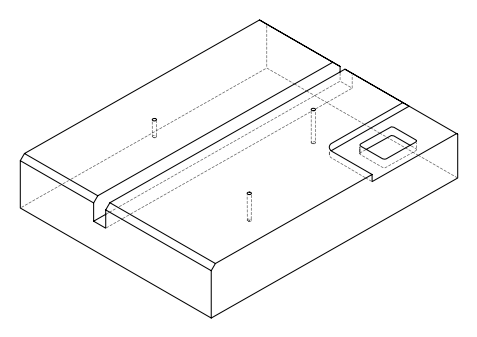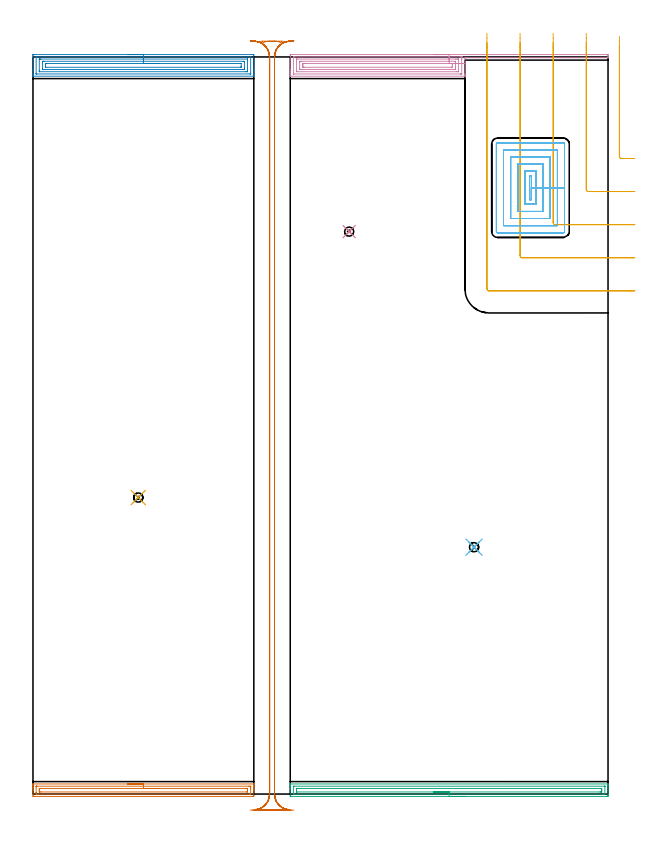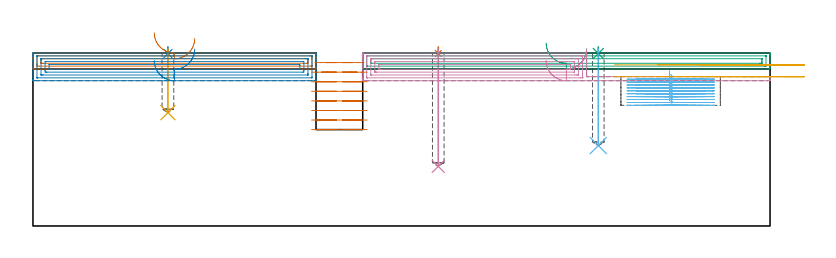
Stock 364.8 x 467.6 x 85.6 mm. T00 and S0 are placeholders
(PLAN: 13 operations, 5 tool changes, 55.4 min)
(1 SPOT_DRILL | STEP1POCKET | NXT0321_9005460120000 | 0.03 min | 2 mm3)
(2 SPOT_DRILL_1 | STEP1POCKET_1 | NXT0321_9005460120000 | 0.03 min | 0 mm3)
(3 SPOT_DRILL_2 | STEP1POCKET_2 | NXT0321_9005460120000 | 0.03 min | 0 mm3)
(4 DRILL_BLIND_HOLE_INTO_CENTER | STEP1POCKET | UGT0301_453 | 0.23 min | 1428 mm3)
(5 DRILL_BLIND_HOLE_INTO_CENTER_1 | STEP1POCKET_1 | UGT0301_453 | 0.13 min | 735 mm3)
(6 DRILL_BLIND_HOLE_INTO_CENTER_2 | STEP1POCKET_2 | UGT0301_453 | 0.19 min | 1159 mm3)
(7 AREA_MILL | FG_CHAMFER_SURFACE | UGT0205_001 | 3.58 min | 4525 mm3)
(8 AREA_MILL_1 | FG_CHAMFER_SURFACE_1 | UGT0205_001 | 5.9 min | 13800 mm3)
(9 AREA_MILL_2 | FG_CHAMFER_SURFACE_2 | UGT0205_001 | 5.06 min | 6442 mm3)
(10 AREA_MILL_3 | FG_CHAMFER_SURFACE_3 | UGT0205_001 | 5.45 min | 19128 mm3)
(11 MILL_CORNER_NOTCH_RECTANGULAR | CORNER_NOTCH_RECTANGULAR | UGT0201_006 | Follow Part, ap 7, ae 75% | 3.66 min | 164040 mm3)
(12 MILL_RECTANGULAR_POCKET | POCKET_RECTANGULAR_STRAIGHT | UGT0201_124 | Follow Part, ap 1.5, ae 75% | 14.62 min | 43854 mm3)
(13 MILL_RECTANGULAR_SLOT | SLOT_RECTANGULAR | UGT0201_094 | Follow Part, ap 5, ae 75% | 16.49 min | 407773 mm3)
(TOOL NXT0321_9005460120000 | NC Spot Drill, 142deg, 12mm, Carbide, Uncoated | D12 PA142 FL30 Z2)
(TOOL UGT0301_453 | Carbide Drill 5.8 mm | D5.8 PA118 FL57 Z2)
(TOOL UGT0205_001 | Chamfer Mill 20 x 3 x 45 deg. | D20 FL50 Z2)
(TOOL UGT0201_006 | End Mill 28 mm | D28 FL25 Z2)
(TOOL UGT0201_124 | Carbide End Mill 6.0 | D6 FL15 Z4)
(TOOL UGT0201_094 | End mill 20 mm | D20 FL38 Z4)
(OP 1 SPOT_DRILL)
G17 G21 G94 G90
T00 M6
G54
G17 G0 G90 X200.6 Y356.8 S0 M3
G43 Z95.6 H0
G94 G81 G98 Z85.35 F250. R88.6
G80
M5
M2
(OP 2 SPOT_DRILL_1)
G17 G21 G94 G90
T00 M6
G54
G17 G0 G90 X66.8 Y188.1 S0 M3
G43 Z95.6 H0
G94 G81 G98 Z85.35 F250. R88.6
G80
M5
M2
(OP 3 SPOT_DRILL_2)
G17 G21 G94 G90
T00 M6
G54
G17 G0 G90 X279.8 Y156.6 S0 M3
G43 Z95.6 H0
G94 G81 G98 Z85.35 F250. R88.6
G80
M5
M2
(OP 4 DRILL_BLIND_HOLE_INTO_CENTER)
G17 G21 G94 G90
T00 M6
G54
G17 G0 G90 X200.6 Y356.8 S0 M3
G43 Z95.6 H0
G94 G81 G98 Z29.5 F250. R87.6
G80
M5
M2
(OP 5 DRILL_BLIND_HOLE_INTO_CENTER_1)
G17 G21 G94 G90
T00 M6
G54
G17 G0 G90 X66.8 Y188.1 S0 M3
G43 Z95.6 H0
G94 G81 G98 Z56.1 F250. R87.6
G80
M5
M2
(OP 6 DRILL_BLIND_HOLE_INTO_CENTER_2)
G17 G21 G94 G90
T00 M6
G54
G17 G0 G90 X279.8 Y156.6 S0 M3
G43 Z95.6 H0
G94 G81 G98 Z39.8 F250. R87.6
G80
M5
M2
(OP 7 AREA_MILL)
G17 G21 G94 G90
T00 M6
G54
G17 G0 G90 X60.05 Y6.4 S1061 M3
G43 Z95.6 H0
G94 G1 X60.088 Z94.728 F250.
X60.202 Z93.863
X60.391 Z93.012
X60.653 Z92.18
X60.987 Z91.374
X61.39 Z90.6
X61.858 Z89.864
X62.39 Z89.172
X62.979 Z88.529
X63.622 Z87.939
X64.314 Z87.408
X65.05 Z86.94
X65.824 Z86.537
X66.63 Z86.203
X67.462 Z85.941
X68.314 Z85.752
X69.178 Z85.638
X70.05 Z85.6
X139.965
X140.09 Y6.394 Z85.593
X140.1 Y6.139 Z85.338
Y5.437 Z84.636
Y4.742 Z83.942
Y4.21 Z83.406
Y3.944 Z83.14
Y3.33 Z82.527
Y3.064 Z82.261
Y2.453 Z81.647
Y-0.763 Z78.434
X140.097 Y-1.07 Z78.127
X140.09 Y-1.491 Z77.705
X139.951 Y-1.496 Z77.702
X139.52 Y-1.5 Z77.7
X0.58
X0.149 Y-1.496 Z77.702
X0.01 Y-1.491 Z77.705
X0. Y-1.07 Z78.127
Y2.45 Z81.644
Y3.064 Z82.261
Y3.33 Z82.527
Y3.944 Z83.14
Y4.21 Z83.406
Y4.742 Z83.942
Y5.437 Z84.636
Y5.97 Z85.169
X0.001 Y6.14 Z85.339
X0.01 Y6.394 Z85.593
X0.135 Y6.4 Z85.6
X70.05
Y4.986 Z84.186
X136.953
X137.739 Y4.985 Z84.185
X137.846 Y4.984 Z84.184
X138.079 Y4.979 Z84.179
X138.09 Y4.904 Z84.104
X138.097 Y4.736 Z83.936
X138.099 Y4.21 Z83.41
X138.1 Y3.853 Z83.053
X138.099 Y0.334 Z79.534
X138.092 Y-0.024 Z79.176
X138.09 Y-0.069 Z79.131
X138.077 Y-0.079 Z79.121
X138.033 Y-0.081 Z79.119
X137.935 Y-0.084 Z79.116
X137.739 Y-0.086 Z79.114
X137.633
X3.147
X2.361 Y-0.085 Z79.115
X2.254 Y-0.084 Z79.116
X2.021 Y-0.079 Z79.121
X2.01 Y-0.004 Z79.196
X2.003 Y0.164 Z79.364
X2.001 Y0.69 Z79.89
X2. Y1.047 Z80.247
X2.001 Y4.566 Z83.766
X2.008 Y4.924 Z84.124
X2.01 Y4.969 Z84.169
X2.023 Y4.979 Z84.179
X2.067 Y4.981 Z84.181
X2.165 Y4.984 Z84.184
X2.361 Y4.985 Z84.185
X2.467 Y4.986 Z84.186
X70.05
Y3.571 Z82.771
X135.067
X135.714 Y3.57 Z82.77
X135.957 Y3.567 Z82.767
X136.038 Y3.564 Z82.764
X136.09 Y3.559 Z82.759
X136.094 Y3.471 Z82.671
X136.098 Y3.33 Z82.53
X136.1 Y3.189 Z82.389
Y2.45 Z81.65
Y2.309 Z81.509
X136.094 Y1.57 Z80.77
X136.092 Y1.437 Z80.637
X136.071 Y1.335 Z80.535
X135.957 Y1.334 Z80.534
X135.31 Y1.329 Z80.529
X5.033 Y1.328 Z80.528
X4.386 Y1.33 Z80.53
X4.143 Y1.333 Z80.533
X4.062 Y1.335 Z80.535
X4.01 Y1.341 Z80.541
X4.006 Y1.429 Z80.629
X4.002 Y1.57 Z80.77
X4. Y1.711 Z80.911
Y2.45 Z81.65
Y2.591 Z81.791
X4.006 Y3.33 Z82.53
X4.008 Y3.463 Z82.663
X4.029 Y3.565 Z82.765
X4.143 Y3.566 Z82.766
X4.79 Y3.571 Z82.771
X70.05
X70.922 Z82.81
X71.786 Z82.923
X72.638 Z83.112
X73.47 Z83.375
X74.276 Z83.708
X75.05 Z84.111
X75.786 Z84.58
X76.478 Z85.111
X77.121 Z85.7
X77.71 Z86.344
X78.242 Z87.036
X78.71 Z87.771
X79.113 Z88.545
X79.447 Z89.351
X79.709 Z90.183
X79.898 Z91.035
X80.012 Z91.9
X80.05 Z92.771
G0 Z95.6
M5
M2
(OP 8 AREA_MILL_1)
G17 G21 G94 G90
T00 M6
G54
G17 G0 G90 X60.05 Y469.1 S1061 M3
G43 Z95.6 H0
Z81.9
G94 G1 X60.088 Z81.028 F250.
X60.202 Z80.163
X60.391 Z79.312
X60.653 Z78.48
X60.987 Z77.674
X61.39 Z76.9
X61.858 Z76.164
X62.39 Z75.472
X62.979 Z74.829
X63.622 Z74.24
X64.314 Z73.708
X65.05 Z73.24
X65.824 Z72.837
X66.63 Z72.503
X67.462 Z72.241
X68.314 Z72.052
X69.178 Z71.938
X70.05 Z71.9
X139.52
X139.811 Y469.097 Z71.902
X140.09 Y469.091 Z71.906
X140.1 Y468.807 Z72.189
Y459.573 Z81.421
Y458.951 Z82.047
Y458.681 Z82.316
Y456.896 Z84.099
Y456.356 Z84.643
Y455.765 Z85.234
Y455.447 Z85.544
X140.09 Y455.403 Z85.588
X139.965 Y455.4 Z85.6
X0.135
X0.01 Y455.403 Z85.588
X0.007 Y455.445 Z85.546
X0. Y455.765 Z85.233
Y456.356 Z84.643
Y456.896 Z84.099
Y458.951 Z82.047
Y459.573 Z81.421
X0.001 Y468.496 Z72.501
X0.003 Y469.074 Z71.923
X0.007 Y469.091 Z71.905
X0.58 Y469.1 Z71.9
X70.05
Y467.686 Z73.314
X137.739
X138.084 Y467.679 Z73.321
X138.09 Y467.655 Z73.345
X138.093 Y467.604 Z73.396
X138.099 Y467.243 Z73.757
Y456.896 Z84.104
X138.097 Y456.851 Z84.149
X138.094 Y456.829 Z84.171
X138.092 Y456.823 Z84.177
X138.064 Y456.821 Z84.179
X137.902 Y456.816 Z84.184
X137.82 Y456.814 Z84.186
X137.739
X2.361
X2.016 Y456.821 Z84.179
X2.01 Y456.845 Z84.155
X2.007 Y456.896 Z84.104
X2.001 Y457.257 Z83.743
Y467.604 Z73.396
X2.002 Y467.649 Z73.351
X2.006 Y467.671 Z73.329
X2.008 Y467.677 Z73.323
X2.036 Y467.679 Z73.321
X2.198 Y467.684 Z73.316
X2.28 Y467.686 Z73.314
X2.361
X70.05
Y466.272 Z74.728
X136.061 Y466.271 Z74.729
X136.082 Y466.269 Z74.731
X136.086 Y466.266 Z74.734
X136.091 Y466.247 Z74.753
X136.098 Y465.962 Z75.038
X136.1 Y465.819 Z75.181
Y465.676 Z75.324
Y458.538 Z82.462
X136.098 Y458.395 Z82.605
X136.094 Y458.3 Z82.7
X136.089 Y458.235 Z82.765
X136.069 Y458.233 Z82.767
X135.957 Y458.231 Z82.769
X135.518 Y458.229 Z82.771
X135.067 Y458.228 Z82.772
X4.038 Y458.229 Z82.771
X4.018 Y458.231 Z82.769
X4.013 Y458.234 Z82.766
X4.009 Y458.253 Z82.747
X4.002 Y458.538 Z82.462
X4. Y458.681 Z82.319
Y458.824 Z82.176
Y465.962 Z75.038
X4.002 Y466.105 Z74.895
X4.006 Y466.2 Z74.8
X4.011 Y466.265 Z74.735
X4.031 Y466.267 Z74.733
X4.143 Y466.269 Z74.731
X4.582 Y466.271 Z74.729
X5.033 Y466.272 Z74.728
X70.05
Y464.857 Z76.143
X133.355
X134.09 Y464.845 Z76.155
X134.1 Y464.111 Z76.889
Y460.465 Z80.535
X134.093 Y459.656 Z81.344
X133.285 Y459.643 Z81.357
X133.216
X6.745
X6.01 Y459.655 Z81.345
X6. Y460.389 Z80.611
Y464.035 Z76.965
X6.007 Y464.844 Z76.156
X6.815 Y464.857 Z76.143
X6.884
X70.05
Y463.443 Z77.557
X132.095
X132.097 Y463.442 Z77.558
X132.099 Y463.439 Z77.561
X132.1 Y461.654 Z79.346
X132.096 Y461.358 Z79.642
X132.09 Y461.066 Z79.934
X131.801 Y461.06 Z79.94
X131.504 Y461.058 Z79.942
X8.005 Y461.057 Z79.943
X8.003 Y461.058 Z79.942
X8.001 Y461.061 Z79.939
X8. Y462.847 Z78.153
X8.004 Y463.142 Z77.858
X8.01 Y463.434 Z77.566
X8.299 Y463.44 Z77.56
X8.596 Y463.442 Z77.558
X70.05 Y463.443 Z77.557
X70.922 Z77.595
X71.786 Z77.709
X72.638 Z77.898
X73.47 Z78.16
X74.276 Z78.494
X75.05 Z78.897
X75.786 Z79.365
X76.478 Z79.896
X77.121 Z80.486
X77.71 Z81.129
X78.242 Z81.821
X78.71 Z82.557
X79.113 Z83.331
X79.447 Z84.137
X79.709 Z84.969
X79.898 Z85.82
X80.012 Z86.685
X80.05 Z87.557
G0 Z95.6
M5
M2
(OP 9 AREA_MILL_2)
G17 G21 G94 G90
T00 M6
G54
G17 G0 G90 X274. Y-1.5 S1061 M3
G43 Z95.6 H0
Z87.7
G94 G1 X273.962 Z86.828 F250.
X273.848 Z85.963
X273.659 Z85.112
X273.397 Z84.28
X273.063 Z83.474
X272.66 Z82.7
X272.192 Z81.964
X271.66 Z81.272
X271.071 Z80.629
X270.428 Z80.039
X269.736 Z79.508
X269. Z79.04
X268.226 Z78.637
X267.42 Z78.303
X266.588 Z78.041
X265.736 Z77.852
X264.872 Z77.738
X264. Z77.7
X163.832
X163.399 Y-1.496 Z77.702
X163.21 Y-1.492 Z77.705
X163.2 Y-1.07 Z78.127
Y3.33 Z82.525
Y4.726 Z83.922
Y5.09 Z84.285
Y5.817 Z85.017
Y6.044 Z85.244
X163.201 Y6.404 Z85.594
X163.385 Y6.4 Z85.6
X364.615
X364.799 Y6.404 Z85.595
X364.8 Y6.044 Z85.244
Y5.817 Z85.017
Y5.09 Z84.285
Y3.846 Z83.043
Y2.452 Z81.648
Y-0.812 Z78.386
X364.797 Y-1.07 Z78.128
X364.79 Y-1.492 Z77.705
X364.601 Y-1.496 Z77.702
X364.168 Y-1.5 Z77.7
X264.
Y-0.086 Z79.114
X165.515
X165.248 Y-0.083 Z79.117
X165.216 Y-0.08 Z79.12
X165.21 Y-0.078 Z79.122
X165.206 Y-0.068 Z79.132
X165.202 Y-0.031 Z79.169
X165.2 Y0.004 Z79.204
Y0.224 Z79.424
X165.201 Y4.762 Z83.962
X165.203 Y4.872 Z84.072
X165.208 Y4.945 Z84.145
X165.212 Y4.979 Z84.179
X165.727 Y4.985 Z84.185
X362.485
X362.752 Y4.983 Z84.183
X362.784 Y4.98 Z84.18
X362.79 Y4.978 Z84.178
X362.794 Y4.968 Z84.168
X362.798 Y4.931 Z84.131
X362.799 Y4.895 Z84.095
X362.8 Y4.676 Z83.876
X362.799 Y0.138 Z79.338
X362.797 Y0.028 Z79.228
X362.792 Y-0.046 Z79.154
X362.788 Y-0.079 Z79.121
X362.273 Y-0.086 Z79.114
X264.
Y1.328 Z80.528
X167.41 Y1.329 Z80.529
X167.328
X167.263 Y1.332 Z80.532
X167.222 Y1.335 Z80.535
X167.21 Y1.34 Z80.54
X167.208 Y1.364 Z80.564
X167.203 Y1.57 Z80.77
X167.2 Y1.776 Z80.976
Y2.45 Z81.65
Y2.656 Z81.856
X167.202 Y3.33 Z82.53
X167.205 Y3.531 Z82.731
X167.209 Y3.56 Z82.76
X167.228 Y3.565 Z82.765
X167.287 Y3.568 Z82.768
X167.41 Y3.57 Z82.77
X168.058 Y3.571 Z82.771
X168.304
X360.59
X360.672 Y3.57 Z82.77
X360.737 Y3.568 Z82.768
X360.778 Y3.565 Z82.765
X360.79 Y3.559 Z82.759
X360.792 Y3.536 Z82.736
X360.797 Y3.33 Z82.53
X360.8 Y3.124 Z82.324
Y2.45 Z81.65
Y2.244 Z81.444
X360.798 Y1.57 Z80.77
X360.795 Y1.369 Z80.569
X360.791 Y1.34 Z80.54
X360.772 Y1.335 Z80.535
X360.713 Y1.332 Z80.532
X360.59 Y1.33 Z80.53
X359.942 Y1.328 Z80.528
X359.696
X264.
X263.128 Z80.566
X262.264 Z80.68
X261.412 Z80.869
X260.58 Z81.131
X259.774 Z81.465
X259. Z81.868
X258.264 Z82.337
X257.572 Z82.868
X256.929 Z83.457
X256.34 Z84.101
X255.808 Z84.793
X255.34 Z85.528
X254.937 Z86.302
X254.603 Z87.108
X254.341 Z87.94
X254.152 Z88.792
X254.038 Z89.657
X254. Z90.528
G0 Z95.6
M5
M2
(OP 10 AREA_MILL_3)
G17 G21 G94 G90
T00 M6
G54
G17 G0 G90 X254. Y469.1 S1061 M3
G43 Z95.6 H0
Z81.9
G94 G1 X254.038 Z81.028 F250.
X254.152 Z80.164
X254.341 Z79.312
X254.603 Z78.48
X254.937 Z77.674
X255.34 Z76.9
X255.808 Z76.164
X256.34 Z75.472
X256.929 Z74.829
X257.572 Z74.24
X258.264 Z73.708
X259. Z73.24
X259.774 Z72.837
X260.58 Z72.503
X261.412 Z72.241
X262.264 Z72.052
X263.128 Z71.938
X264. Z71.9
X364.313 Y469.099 Z71.901
X364.615 Y469.096 Z71.904
X364.798 Y469.091 Z71.905
X364.8 Y468.865 Z72.131
Y468.496 Z72.499
Y467.758 Z73.241
Y467.517 Z73.483
Y467.124 Z73.867
X364.792 Y467.103 Z73.888
X364.615 Y467.1 Z73.9
X274.749
X274.747 Y467.099 Z73.896
X274.742 Y467.092 Z73.887
X274.732 Y467.097 Z73.896
X274.674 Y467.1 Z73.9
X274.616
X274.
Y456.896 Z84.099
Y456.573 Z84.427
Y455.837 Z85.162
Y455.618 Z85.375
Y455.42 Z85.571
X273.992 Y455.402 Z85.588
X273.838 Y455.4 Z85.6
X163.385
X163.21 Y455.403 Z85.588
X163.207 Y455.463 Z85.529
X163.2 Y455.899 Z85.1
Y456.158 Z84.842
Y456.896 Z84.099
Y458.157 Z82.84
Y459.573 Z81.423
Y467.866 Z73.132
X163.203 Y468.496 Z72.501
X163.207 Y469.092 Z71.906
X163.233 Y469.094 Z71.904
X163.832 Y469.1 Z71.9
X264.
Y467.686 Z73.314
X271.073
X271.968 Y467.685 Z73.315
X272.049 Y467.683 Z73.317
X272.13 Y467.679 Z73.321
X272.163 Y467.674 Z73.326
X272.107 Y467.546 Z73.454
X272.049 Y467.401 Z73.599
X272.002 Y466.758 Z74.242
X272.001 Y466.712 Z74.288
X272. Y465.868 Z75.132
Y456.946 Z84.054
X271.998 Y456.896 Z84.104
X271.994 Y456.844 Z84.156
X271.991 Y456.824 Z84.176
X271.811 Y456.82 Z84.18
X271.483 Y456.816 Z84.184
X271.319 Y456.814 Z84.186
X271.237
X165.539 Y456.815 Z84.185
X165.375 Y456.817 Z84.183
X165.266 Y456.821 Z84.179
X165.209 Y456.825 Z84.175
X165.207 Y456.837 Z84.163
X165.204 Y456.896 Z84.104
X165.2 Y457.315 Z83.685
Y467.131 Z73.869
X165.204 Y467.604 Z73.396
X165.207 Y467.656 Z73.344
X165.209 Y467.676 Z73.324
X165.293 Y467.679 Z73.321
X165.457 Y467.684 Z73.316
X165.539 Y467.686 Z73.314
X165.621
X264.
Y466.272 Z74.728
X268.018
X268.913 Y466.271 Z74.729
X269.366 Y466.27 Z74.73
X269.811 Y466.268 Z74.732
X269.965 Y466.265 Z74.735
X269.99 Y466.256 Z74.744
X269.994 Y466.2 Z74.8
X269.999 Y466.081 Z74.919
X270. Y458.681 Z82.319
X269.999 Y458.365 Z82.635
X269.996 Y458.286 Z82.714
X269.991 Y458.247 Z82.753
X269.988 Y458.235 Z82.765
X269.969 Y458.234 Z82.766
X269.817 Y458.23 Z82.77
X269.366 Y458.229 Z82.771
X268.925 Y458.228 Z82.772
X167.862 Y458.229 Z82.771
X167.41 Y458.231 Z82.769
X167.259 Y458.233 Z82.767
X167.213 Y458.235 Z82.765
X167.208 Y458.333 Z82.667
X167.204 Y458.472 Z82.528
X167.201 Y458.681 Z82.319
X167.2 Y458.89 Z82.11
X167.201 Y465.819 Z75.181
X167.202 Y466.026 Z74.974
X167.21 Y466.236 Z74.764
X167.219 Y466.265 Z74.735
X167.241 Y466.267 Z74.733
X167.296 Y466.27 Z74.73
X167.41 Y466.271 Z74.729
X264. Y466.272 Z74.728
Y464.857 Z76.143
X267.648 Y464.856 Z76.144
X267.966 Y464.85 Z76.15
X267.991 Y464.845 Z76.155
X267.995 Y464.819 Z76.181
X267.998 Y464.783 Z76.217
X267.999 Y464.748 Z76.252
X268. Y464.505 Z76.495
Y462.25 Z78.75
Y460.936 Z80.064
X267.998 Y460.465 Z80.535
X267.994 Y460.05 Z80.95
X267.98 Y459.65 Z81.35
X267.577 Y459.644 Z81.356
X267.507 Y459.643 Z81.357
X170.023
X169.259 Y459.648 Z81.352
X169.22 Y459.649 Z81.351
X169.21 Y459.687 Z81.313
X169.206 Y459.797 Z81.203
X169.202 Y460.019 Z80.981
X169.2 Y460.464 Z80.536
Y464.033 Z76.967
X169.203 Y464.48 Z76.52
X169.206 Y464.702 Z76.298
X169.21 Y464.813 Z76.187
X169.221 Y464.851 Z76.149
X169.273 Y464.852 Z76.148
X170.093 Y464.857 Z76.143
X170.162
X264.
Y463.443 Z77.557
X265.487
X265.789
X265.889 Y463.441 Z77.559
X265.968 Y463.438 Z77.562
X265.986 Y463.437 Z77.563
X265.99 Y463.412 Z77.588
X265.995 Y463.353 Z77.647
X265.999 Y463.142 Z77.858
Y461.358 Z79.642
X265.998 Y461.149 Z79.851
X265.99 Y461.078 Z79.922
X265.987 Y461.063 Z79.937
X265.976 Y461.061 Z79.939
X265.939 Y461.059 Z79.941
X265.789 Y461.058 Z79.942
X172.183 Y461.057 Z79.943
X171.881 Y461.058 Z79.942
X171.284 Y461.061 Z79.939
X171.23 Y461.064 Z79.936
X171.21 Y461.072 Z79.928
X171.204 Y461.142 Z79.859
X171.202 Y461.358 Z79.642
X171.2 Y462.037 Z78.963
Y462.93 Z78.07
X171.201 Y463.142 Z77.858
X171.203 Y463.312 Z77.688
X171.207 Y463.397 Z77.603
X171.209 Y463.433 Z77.567
X171.279 Y463.436 Z77.564
X171.582 Y463.441 Z77.559
X171.881 Y463.442 Z77.558
X172.474 Y463.443 Z77.557
X264.
X264.872 Z77.595
X265.736 Z77.709
X266.588 Z77.898
X267.42 Z78.16
X268.226 Z78.494
X269. Z78.897
X269.736 Z79.365
X270.428 Z79.896
X271.071 Z80.486
X271.66 Z81.129
X272.192 Z81.821
X272.66 Z82.557
X273.063 Z83.331
X273.397 Z84.137
X273.659 Z84.969
X273.848 Z85.82
X273.962 Z86.685
X274. Z87.557
G0 Z95.6
M5
M2
(OP 11 MILL_CORNER_NOTCH_RECTANGULAR)
G17 G21 G94 G90
T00 M6
G54
G17 G0 G90 X372. Y474.757 S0 M3
G43 Z95.6 H0
Z79.75
G94 G1 Y471.757 F250.
Y404.592 F500.
G3 X373.392 Y403.2 R1.4
G1 X378.8
X381.8 F250.
G0 Z95.6
X351. Y476.75
Z79.75
G1 Y473.75
Y383.593 F500.
G3 X352.393 Y382.2 R1.4
G1 X378.8
X381.8 F250.
G0 Z95.6
X330. Y476.75
Z79.75
G1 Y473.75
Y362.593 F500.
G3 X331.393 Y361.2 R1.4
G1 X378.8
X381.8 F250.
G0 Z95.6
X309. Y476.75
Z79.75
G1 Y473.75
Y341.594 F500.
G3 X310.394 Y340.2 R1.4
G1 X378.8
X381.8 F250.
G0 Z95.6
X288. Y476.75
Z79.75
G1 Y473.75
Y320.594 F500.
G3 X289.394 Y319.2 R1.4
G1 X378.8
X381.8 F250.
G0 Z95.6
X372. Y480.606
Z73.9
G1 Y477.606
Y404.592 F500.
G3 X373.392 Y403.2 R1.4
G1 X378.8
X381.8 F250.
G0 Z95.6
X351. Y482.599
Z73.9
G1 Y479.599
Y383.593 F500.
G3 X352.393 Y382.2 R1.4
G1 X378.8
X381.8 F250.
G0 Z95.6
X330. Y482.599
Z73.9
G1 Y479.599
Y362.593 F500.
G3 X331.393 Y361.2 R1.4
G1 X378.8
X381.8 F250.
G0 Z95.6
X309. Y482.599
Z73.9
G1 Y479.599
Y341.594 F500.
G3 X310.394 Y340.2 R1.4
G1 X378.8
X381.8 F250.
G0 Z95.6
X288. Y482.599
Z73.9
G1 Y479.599
Y320.594 F500.
G3 X289.394 Y319.2 R1.4
G1 X378.8
X381.8 F250.
G0 Z95.6
M5
M2
(OP 12 MILL_RECTANGULAR_POCKET)
G17 G21 G94 G90
T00 M6
G54
G17 G0 G90 X315. Y384.966 S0 M3
G43 Z95.6 H0
Z77.089
G94 G1 Y377.1 Z74.981 F250.
X316.2 Z74.66
Y384.6 Z72.65
Y392.1 F500.
X315.
Y377.1
X316.2
Y384.6
X319.2
Y395.1
X312.
Y374.1
X319.2
Y384.6
X323.7
Y399.6
X307.5
Y369.6
X323.7
Y384.6
X328.2
Y404.1
X303.
Y365.1
X328.2
Y384.6
X332.7
Y408.6
X298.5
Y360.6
X332.7
Y384.6
X337.2
Y412.4
G3 X336.5 Y413.1 R0.7
G1 X294.7
G3 X294. Y412.4 R0.7
G1 Y356.8
G3 X294.7 Y356.1 R0.7
G1 X336.5
G3 X337.2 Y356.8 R0.7
G1 Y384.6
Y385.6
G0 X315. Y384.966 Z75.65
G1 Y377.1 Z73.542 F250.
X316.2 Z73.221
Y384.6 Z71.211
Y392.1 F500.
X315.
Y377.1
X316.2
Y384.6
X319.2
Y395.1
X312.
Y374.1
X319.2
Y384.6
X323.7
Y399.6
X307.5
Y369.6
X323.7
Y384.6
X328.2
Y404.1
X303.
Y365.1
X328.2
Y384.6
X332.7
Y408.6
X298.5
Y360.6
X332.7
Y384.6
X337.2
Y412.4
G3 X336.5 Y413.1 R0.7
G1 X294.7
G3 X294. Y412.4 R0.7
G1 Y356.8
G3 X294.7 Y356.1 R0.7
G1 X336.5
G3 X337.2 Y356.8 R0.7
G1 Y384.6
Y385.6
G0 X315. Y384.966 Z74.211
G1 Y377.1 Z72.103 F250.
X316.2 Z71.782
Y384.6 Z69.772
Y392.1 F500.
X315.
Y377.1
X316.2
Y384.6
X319.2
Y395.1
X312.
Y374.1
X319.2
Y384.6
X323.7
Y399.6
X307.5
Y369.6
X323.7
Y384.6
X328.2
Y404.1
X303.
Y365.1
X328.2
Y384.6
X332.7
Y408.6
X298.5
Y360.6
X332.7
Y384.6
X337.2
Y412.4
G3 X336.5 Y413.1 R0.7
G1 X294.7
G3 X294. Y412.4 R0.7
G1 Y356.8
G3 X294.7 Y356.1 R0.7
G1 X336.5
G3 X337.2 Y356.8 R0.7
G1 Y384.6
Y385.6
G0 X315. Y384.966 Z72.772
G1 Y377.1 Z70.664 F250.
X316.2 Z70.343
Y384.6 Z68.333
Y392.1 F500.
X315.
Y377.1
X316.2
Y384.6
X319.2
Y395.1
X312.
Y374.1
X319.2
Y384.6
X323.7
Y399.6
X307.5
Y369.6
X323.7
Y384.6
X328.2
Y404.1
X303.
Y365.1
X328.2
Y384.6
X332.7
Y408.6
X298.5
Y360.6
X332.7
Y384.6
X337.2
Y412.4
G3 X336.5 Y413.1 R0.7
G1 X294.7
G3 X294. Y412.4 R0.7
G1 Y356.8
G3 X294.7 Y356.1 R0.7
G1 X336.5
G3 X337.2 Y356.8 R0.7
G1 Y384.6
Y385.6
G0 X315. Y384.966 Z71.333
G1 Y377.1 Z69.226 F250.
X316.2 Z68.904
Y384.6 Z66.894
Y392.1 F500.
X315.
Y377.1
X316.2
Y384.6
X319.2
Y395.1
X312.
Y374.1
X319.2
Y384.6
X323.7
Y399.6
X307.5
Y369.6
X323.7
Y384.6
X328.2
Y404.1
X303.
Y365.1
X328.2
Y384.6
X332.7
Y408.6
X298.5
Y360.6
X332.7
Y384.6
X337.2
Y412.4
G3 X336.5 Y413.1 R0.7
G1 X294.7
G3 X294. Y412.4 R0.7
G1 Y356.8
G3 X294.7 Y356.1 R0.7
G1 X336.5
G3 X337.2 Y356.8 R0.7
G1 Y384.6
Y385.6
G0 X315. Y384.966 Z69.894
G1 Y377.1 Z67.787 F250.
X316.2 Z67.465
Y384.6 Z65.456
Y392.1 F500.
X315.
Y377.1
X316.2
Y384.6
X319.2
Y395.1
X312.
Y374.1
X319.2
Y384.6
X323.7
Y399.6
X307.5
Y369.6
X323.7
Y384.6
X328.2
Y404.1
X303.
Y365.1
X328.2
Y384.6
X332.7
Y408.6
X298.5
Y360.6
X332.7
Y384.6
X337.2
Y412.4
G3 X336.5 Y413.1 R0.7
G1 X294.7
G3 X294. Y412.4 R0.7
G1 Y356.8
G3 X294.7 Y356.1 R0.7
G1 X336.5
G3 X337.2 Y356.8 R0.7
G1 Y384.6
Y385.6
G0 X315. Y384.966 Z68.456
G1 Y377.1 Z66.348 F250.
X316.2 Z66.026
Y384.6 Z64.017
Y392.1 F500.
X315.
Y377.1
X316.2
Y384.6
X319.2
Y395.1
X312.
Y374.1
X319.2
Y384.6
X323.7
Y399.6
X307.5
Y369.6
X323.7
Y384.6
X328.2
Y404.1
X303.
Y365.1
X328.2
Y384.6
X332.7
Y408.6
X298.5
Y360.6
X332.7
Y384.6
X337.2
Y412.4
G3 X336.5 Y413.1 R0.7
G1 X294.7
G3 X294. Y412.4 R0.7
G1 Y356.8
G3 X294.7 Y356.1 R0.7
G1 X336.5
G3 X337.2 Y356.8 R0.7
G1 Y384.6
Y385.6
G0 X315. Y384.966 Z67.017
G1 Y377.1 Z64.909 F250.
X316.2 Z64.587
Y384.6 Z62.578
Y392.1 F500.
X315.
Y377.1
X316.2
Y384.6
X319.2
Y395.1
X312.
Y374.1
X319.2
Y384.6
X323.7
Y399.6
X307.5
Y369.6
X323.7
Y384.6
X328.2
Y404.1
X303.
Y365.1
X328.2
Y384.6
X332.7
Y408.6
X298.5
Y360.6
X332.7
Y384.6
X337.2
Y412.4
G3 X336.5 Y413.1 R0.7
G1 X294.7
G3 X294. Y412.4 R0.7
G1 Y356.8
G3 X294.7 Y356.1 R0.7
G1 X336.5
G3 X337.2 Y356.8 R0.7
G1 Y384.6
Y385.6
G0 X315. Y384.966 Z65.578
G1 Y377.1 Z63.47 F250.
X316.2 Z63.149
Y384.6 Z61.139
Y392.1 F500.
X315.
Y377.1
X316.2
Y384.6
X319.2
Y395.1
X312.
Y374.1
X319.2
Y384.6
X323.7
Y399.6
X307.5
Y369.6
X323.7
Y384.6
X328.2
Y404.1
X303.
Y365.1
X328.2
Y384.6
X332.7
Y408.6
X298.5
Y360.6
X332.7
Y384.6
X337.2
Y412.4
G3 X336.5 Y413.1 R0.7
G1 X294.7
G3 X294. Y412.4 R0.7
G1 Y356.8
G3 X294.7 Y356.1 R0.7
G1 X336.5
G3 X337.2 Y356.8 R0.7
G1 Y384.6
Y385.6
G0 X315. Y384.966 Z64.139
G1 Y377.1 Z62.031 F250.
X316.2 Z61.71
Y384.6 Z59.7
Y392.1 F500.
X315.
Y377.1
X316.2
Y384.6
X319.2
Y395.1
X312.
Y374.1
X319.2
Y384.6
X323.7
Y399.6
X307.5
Y369.6
X323.7
Y384.6
X328.2
Y404.1
X303.
Y365.1
X328.2
Y384.6
X332.7
Y408.6
X298.5
Y360.6
X332.7
Y384.6
X337.2
Y412.4
G3 X336.5 Y413.1 R0.7
G1 X294.7
G3 X294. Y412.4 R0.7
G1 Y356.8
G3 X294.7 Y356.1 R0.7
G1 X336.5
G3 X337.2 Y356.8 R0.7
G1 Y384.6
Y385.6
G0 Z95.6
M5
M2
(OP 13 MILL_RECTANGULAR_SLOT)
G17 G21 G94 G90
T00 M6
G54
G17 G0 G90 X163.813 Y-10.422 S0 M3
G43 Z95.6 H0
Z80.862
G94 G1 X160.894 Y-9.73 F250.
G2 X153.2 Y0. R10. F500.
G1 Y467.6
G2 X158.219 Y476.271 R10.
G3 X153.237 Y477.6 R10.
G1 X153.188
X150.068
G3 X145.084 Y476.269 R10.
G2 X150.1 Y467.6 R10.
G1 Y0.
G2 X142.409 Y-9.73 R10.
G1 X139.49 Y-10.422 F250.
G0 X165.417 Y-10.202 Z76.125
G1 X162.426 Y-9.97
G2 X153.2 Y0. R10. F500.
G1 Y467.6
G2 X160.359 Y477.188 R10.
G1 X160.367 Y477.217
G3 X157.625 Y477.6 R10.
G1 X145.674
G3 X142.933 Y477.217 R10.
G1 X142.941 Y477.188
G2 X150.1 Y467.6 R10.
G1 Y0.
G2 X140.874 Y-9.97 R10.
G1 X137.883 Y-10.202 F250.
G0 Z95.6
Y477.802
Z71.387
G1 X140.874 Y477.57
G2 X150.1 Y467.6 R10. F500.
G1 Y0.
G2 X140.547 Y-9.99 R10.
G1 Y-10.
X162.753
Y-9.99
G2 X153.2 Y0. R10.
G1 Y467.6
G2 X162.426 Y477.57 R10.
G1 X165.417 Y477.802 F250.
G0 X137.883 Z66.65
G1 X140.874 Y477.57
G2 X150.1 Y467.6 R10. F500.
G1 Y0.
G2 X140.547 Y-9.99 R10.
G1 Y-10.
X162.753
Y-9.99
G2 X153.2 Y0. R10.
G1 Y467.6
G2 X162.426 Y477.57 R10.
G1 X165.417 Y477.802 F250.
G0 X137.883 Z61.912
G1 X140.874 Y477.57
G2 X150.1 Y467.6 R10. F500.
G1 Y0.
G2 X140.547 Y-9.99 R10.
G1 Y-10.
X162.753
Y-9.99
G2 X153.2 Y0. R10.
G1 Y467.6
G2 X162.426 Y477.57 R10.
G1 X165.417 Y477.802 F250.
G0 X137.883 Z57.175
G1 X140.874 Y477.57
G2 X150.1 Y467.6 R10. F500.
G1 Y0.
G2 X140.547 Y-9.99 R10.
G1 Y-10.
X162.753
Y-9.99
G2 X153.2 Y0. R10.
G1 Y467.6
G2 X162.426 Y477.57 R10.
G1 X165.417 Y477.802 F250.
G0 X137.883 Z52.437
G1 X140.874 Y477.57
G2 X150.1 Y467.6 R10. F500.
G1 Y0.
G2 X140.547 Y-9.99 R10.
G1 Y-10.
X162.753
Y-9.99
G2 X153.2 Y0. R10.
G1 Y467.6
G2 X162.426 Y477.57 R10.
G1 X165.417 Y477.802 F250.
G0 X137.883 Z47.7
G1 X140.874 Y477.57
G2 X150.1 Y467.6 R10. F500.
G1 Y0.
G2 X140.547 Y-9.99 R10.
G1 Y-10.
X162.753
Y-9.99
G2 X153.2 Y0. R10.
G1 Y467.6
G2 X162.426 Y477.57 R10.
G1 X165.417 Y477.802 F250.
G0 Z95.6
M5
M2
